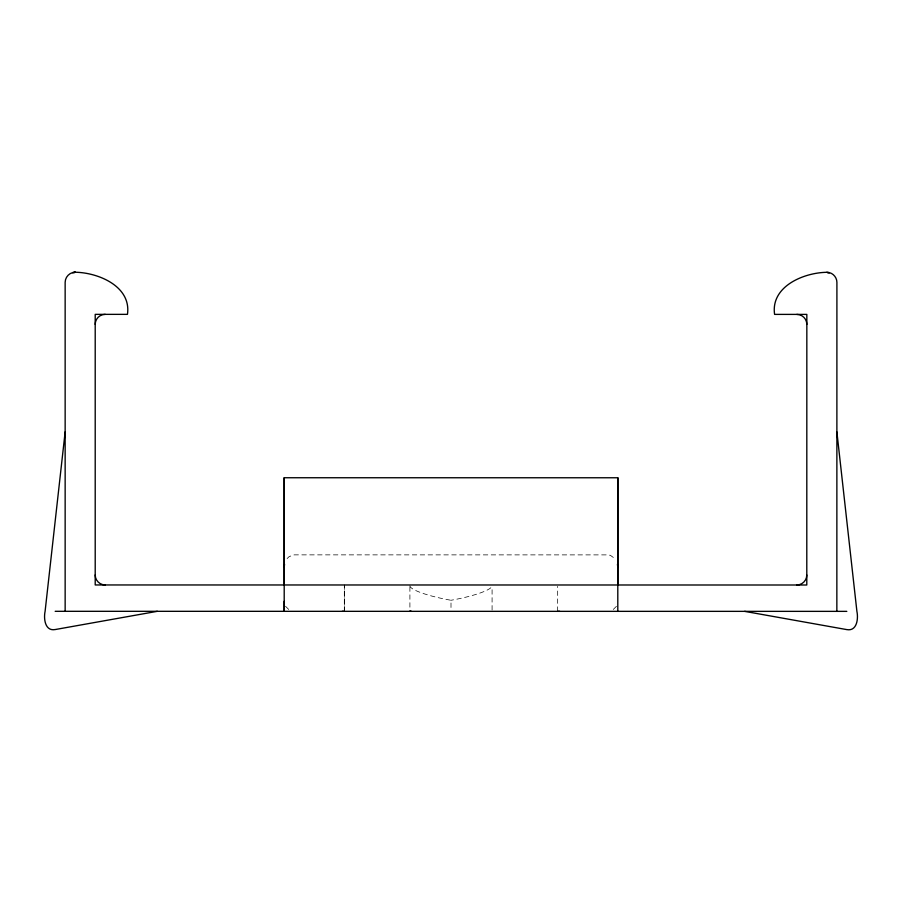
<?xml version="1.0" encoding="UTF-8"?>
<svg xmlns="http://www.w3.org/2000/svg" width="902" height="902" viewBox="0 0 902 902"><rect width="100%" height="100%" fill="white"/><g stroke="black" fill="none" stroke-linecap="round" stroke-linejoin="round"><path stroke-width="0.68" stroke-dasharray="4.51 3.38" d="M344.327 611.331L344.327 586.368M492.086 610.034L492.086 586.909M557.662 611.285L557.673 586.334M616.461 606.279L612.785 609.944A10.159 10.069 -90 0 0 614.86 608.365M287.129 558.552L289.204 556.557L294.221 554.865L607.779 554.888L610.372 555.316L614.871 558.563M285.539 606.279L289.204 609.944A10.147 10.069 90 0 1 287.129 608.365M409.903 585.601A42.394 7.329 10.1 0 0 451 600.258L451 609.91M409.903 586.909L409.903 610.034M490.835 587.743A42.383 7.329 -10.1 0 1 450.989 600.27M344.327 584.981L344.327 609.955L344.327 584.97"/><path stroke-width="1.35" d="M617.814 584.992L617.814 477.767L284.198 477.744L284.198 611.342L284.198 601.307M617.802 611.353L617.814 477.767M836.853 611.364L836.909 282.337C836.887 277.906 833.752 273.825 829.479 272.652M557.673 611.308L559.714 611.342M284.198 567.426L284.536 564.178M65.147 431.911L45.1 611.308C43.544 618.4 44.886 631.411 55.123 629.562L157.354 611.308M74.516 272.607L75.193 272.257L72.724 272.607L75.249 272.257L72.724 272.607M72.577 272.607C68.304 273.78 65.169 277.85 65.147 282.281L65.147 611.308M411.301 611.285L409.903 610.947M75.824 272.257C98.701 272.787 131.512 286.532 127.453 314.358L95.206 314.358L95.206 584.958L806.794 585.003L806.839 314.403L774.592 314.392C770.545 286.565 803.355 272.832 826.232 272.314M827.54 272.652L829.333 272.652L826.807 272.314L829.333 272.652M55.18 611.308L846.82 611.364M342.286 611.331L344.327 611.297M744.646 611.353L846.877 629.619C857.103 631.456 858.456 618.456 856.9 611.364L836.887 431.968M617.464 564.19L617.802 567.437M284.198 477.744L284.198 584.981M95.206 324.382A10.023 10.023 0 0 1 105.23 314.358M105.23 584.958A10.023 10.023 0 0 1 95.206 574.935M806.794 574.98A10.023 10.023 0 0 1 796.77 585.003M796.816 314.403A10.023 10.023 0 0 1 806.828 324.427"/></g></svg>
